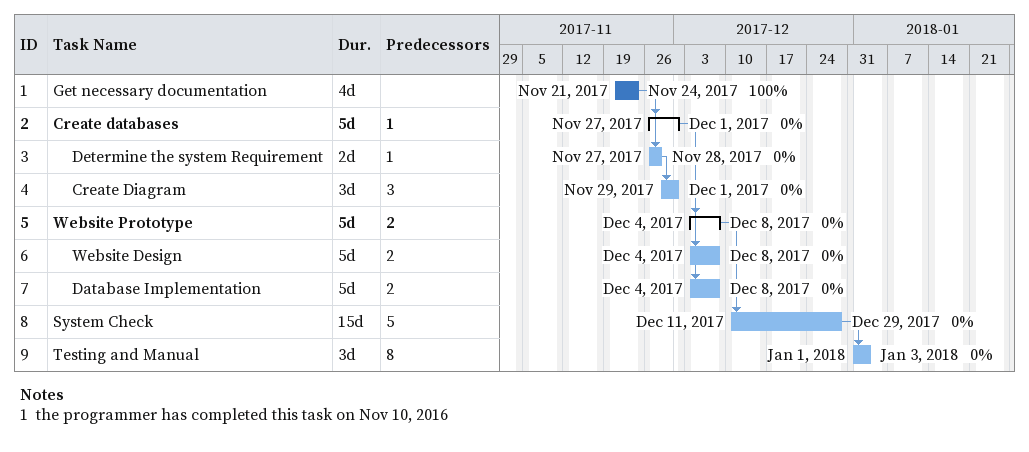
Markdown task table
| ID | Level | Task | Duration | Start | Finish | Predecessors | % complete |
|---|---|---|---|---|---|---|---|
| 1 | 1 | Get necessary documentation | 4d | 2017-11-21 | 2017-11-24 |  | 100 |
| 2 | 1 | **Create databases** | 5d | 2017-11-27 | 2017-12-01 | 1 | 0 |
| 3 | 2 | Determine the system Requirement | 2d | 2017-11-27 | 2017-11-28 | 1 | 0 |
| 4 | 2 | Create Diagram | 3d | 2017-11-29 | 2017-12-01 | 3 | 0 |
| 5 | 1 | **Website Prototype** | 5d | 2017-12-04 | 2017-12-08 | 2 | 0 |
| 6 | 2 | Website Design | 5d | 2017-12-04 | 2017-12-08 | 2 | 0 |
| 7 | 2 | Database Implementation | 5d | 2017-12-04 | 2017-12-08 | 2 | 0 |
| 8 | 1 | System Check | 15d | 2017-12-11 | 2017-12-29 | 5 | 0 |
| 9 | 1 | Testing and Manual | 3d | 2018-01-01 | 2018-01-03 | 8 | 0 |

Notes
- 1: the programmer has completed this task on Nov 10, 2016
